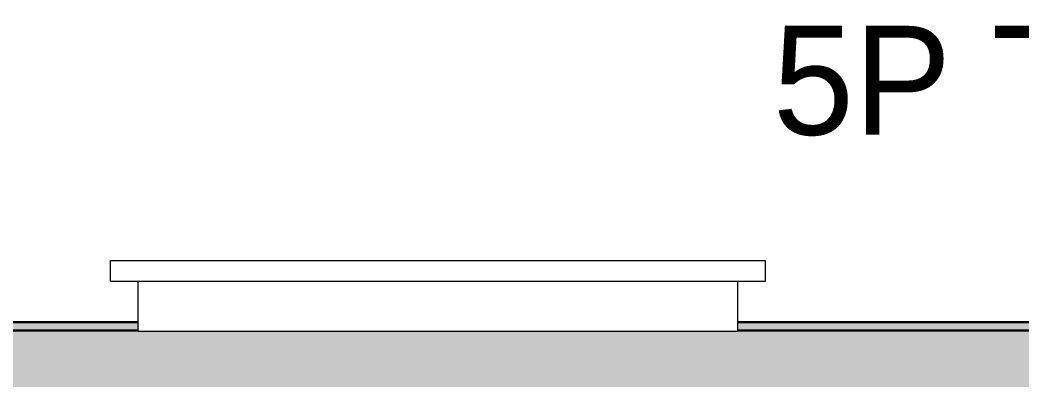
# Model space of a CAD drawing. Header units: millimetres. Extents: x 155927 to 317870, y -36033 to 97293.
# Drawn here: x 227328 to 229165, y 25558 to 26218 of the extents above; entities that cross this region are included whole.
import ezdxf

# ---------------------------------------------------------------- set-up
doc = ezdxf.new("R2010")
doc.units = ezdxf.units.MM
doc.header["$MEASUREMENT"] = 0
for name, color, linetype, lineweight in [('A-AREA-IDEN', 7, 'CONTINUOUS', 9), ('A-WALL', 7, 'CONTINUOUS', 9), ('A-WALL-PATT', 7, 'CONTINUOUS', 9), ('E-ELEC-EQPM', 8, 'CONTINUOUS', 9), ('I-WALL', 7, 'CONTINUOUS', 9)]:
    doc.layers.add(name, color=color, linetype=linetype, lineweight=lineweight)
doc.styles.add('Century Gothic', font='GOTHIC.TTF', dxfattribs={"height": 200})

msp = doc.modelspace()

# ---------------------------------------------------------------- hatches: boundary and pattern name
at = {"layer": 'A-WALL-PATT'}
h = msp.add_hatch(color=256, dxfattribs=at)
h.paths.add_polyline_path([(230738.8, 25648.6), (230738.8, 25663.6), (228643.4, 25663.6), (228643.4, 25648.6), (229850.8, 25648.6)], flags=0)
h.paths.add_polyline_path([(227545, 25648.6), (227545, 25663.6), (226472.8, 25663.6), (226472.8, 25648.6), (227445, 25648.6)], flags=0)
msp.add_hatch(color=256, dxfattribs=at).paths.add_polyline_path([(226472.8, 25526.6), (230738.8, 25526.6), (230738.8, 25648.6), (228643.4, 25648.6), (228643.4, 25646.7), (227545, 25646.7), (227545, 25648.6), (226472.8, 25648.6)], flags=0)

# ---------------------------------------------------------------- linework, layer by layer
at = {"layer": 'A-WALL', "lineweight": 30}
for p, q in [((227545, 25648.6), (226487.8, 25648.6)), ((230738.8, 25648.6), (228643.4, 25648.6))]:
    msp.add_line(p, q, dxfattribs=at)
at = {"layer": 'E-ELEC-EQPM'}
for p, q in [((227494.2, 25776.7), (228694.2, 25776.7)), ((227494.2, 25738.6), (227494.2, 25776.7)), ((227494.2, 25738.6), (227494.2, 25776.7)), ((227494.2, 25776.7), (228694.2, 25776.7)), ((228694.2, 25776.7), (228694.2, 25738.6)), ((228694.2, 25776.7), (228694.2, 25738.6)), ((227545, 25738.6), (227494.2, 25738.6)), ((228694.2, 25738.6), (227494.2, 25738.6)), ((227545, 25646.7), (227545, 25738.6)), ((227545, 25646.7), (227545, 25738.6)), ((228694.2, 25738.6), (228643.4, 25738.6)), ((228643.4, 25738.6), (228643.4, 25646.7)), ((228643.4, 25738.6), (228643.4, 25646.7)), ((228643.4, 25646.7), (227545, 25646.7)), ((228643.4, 25646.7), (227545, 25646.7))]:
    msp.add_line(p, q, dxfattribs=at)
at = {"layer": 'I-WALL', "lineweight": 30}
for p, q in [((227545, 25663.6), (226472.8, 25663.6)), ((230723.8, 25663.6), (228643.4, 25663.6)), ((226487.8, 25648.6), (227545, 25648.6)), ((228643.4, 25648.6), (230738.8, 25648.6))]:
    msp.add_line(p, q, dxfattribs=at)

# ---------------------------------------------------------------- texts
at = {"layer": 'A-AREA-IDEN', "style": 'Century Gothic'}
msp.add_text('5P Tut Niche', height=200, dxfattribs=at).set_placement((228708.1, 26007.8))

doc.saveas('drawing.dxf')
